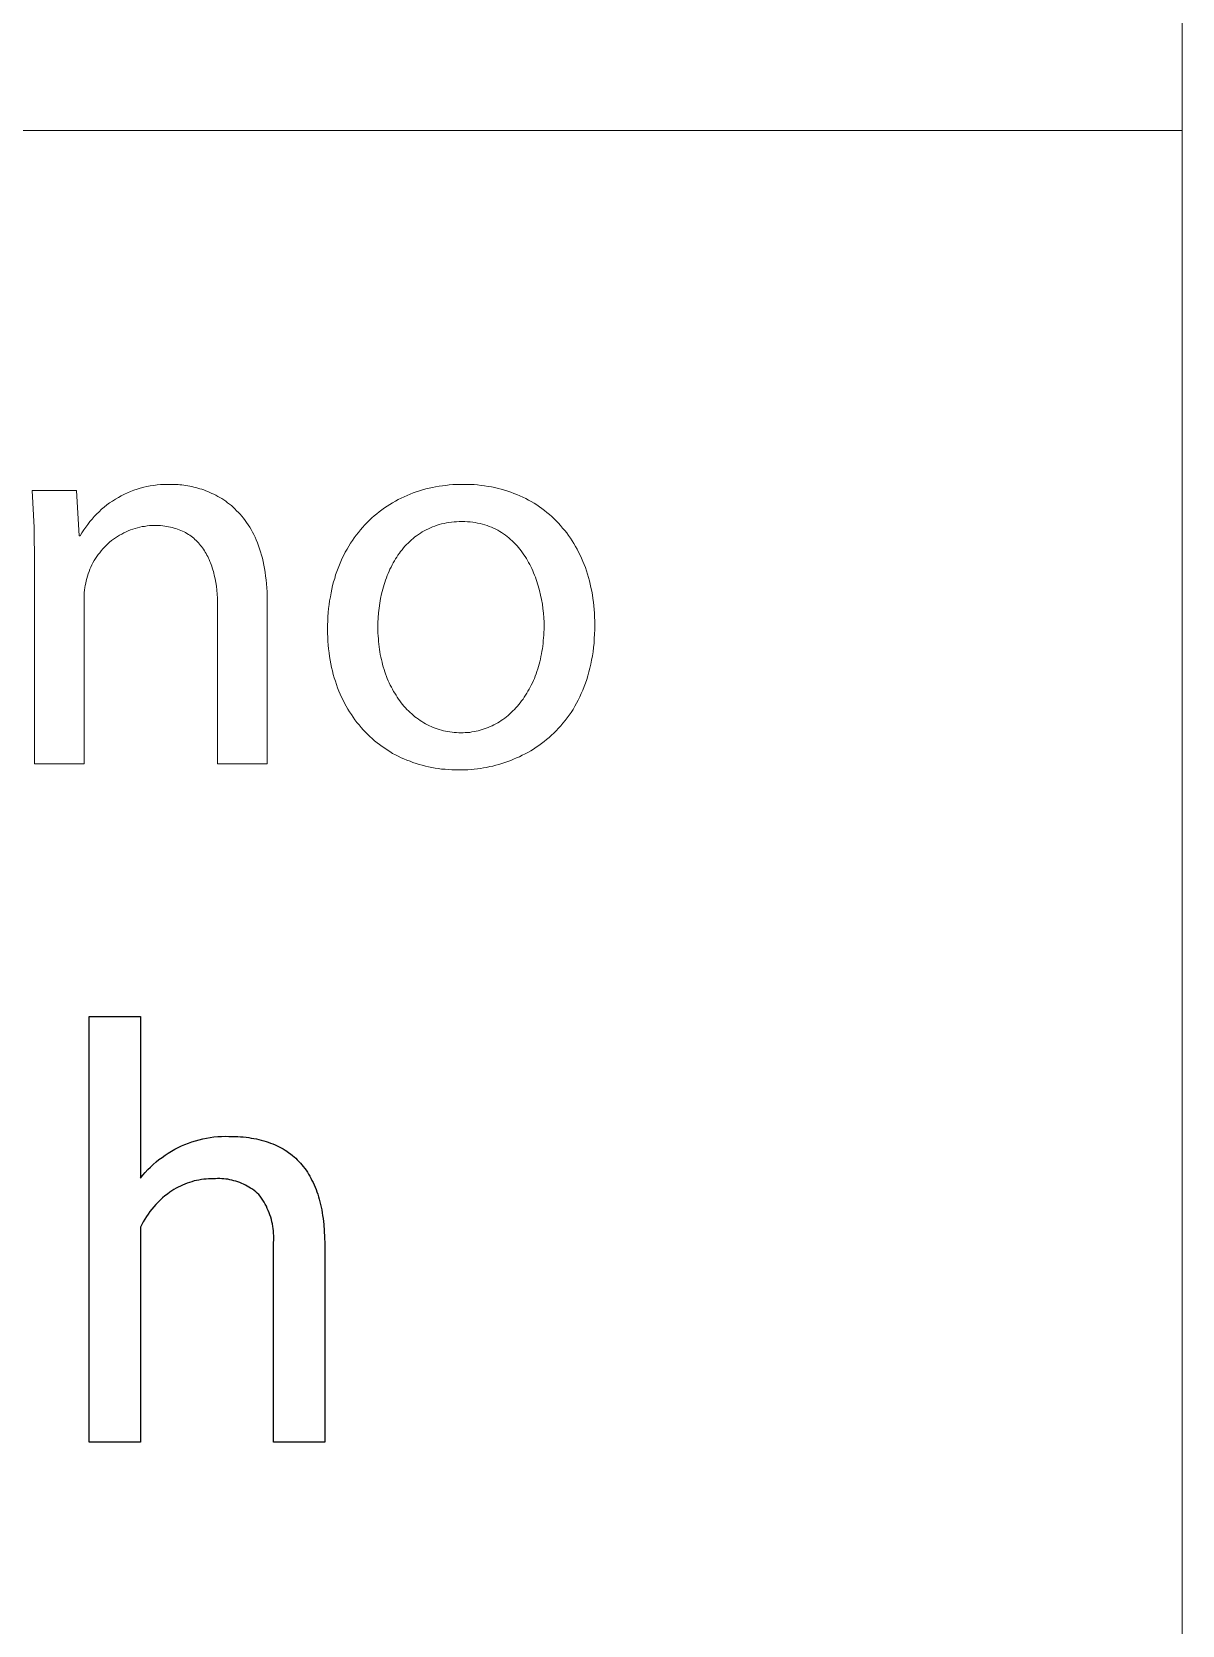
# Model space of a CAD drawing. Header units: millimetres. Extents: x 0 to 4030, y 0 to 2816.
# Drawn here: x 3944.3 to 4026.4, y 343.7 to 457.6 of the extents above; entities that cross this region are included whole.
import ezdxf

# ---------------------------------------------------------------- set-up
doc = ezdxf.new("R2010")
doc.units = ezdxf.units.MM
doc.header["$MEASUREMENT"] = 0
doc.layers.add('Domyślny', color=7, linetype='Continuous', true_color=0x000000)

msp = doc.modelspace()

# ---------------------------------------------------------------- linework, layer by layer
at = {"layer": 'Domyślny', "color": 18, "lineweight": 15, "true_color": 0x000000}
for p, q in [((4026.42, 0), (4026.42, 2815.71)), ((4026.42, 450.53), (2507.18, 450.53)), ((4026.42, 450.53), (4026.42, 0)), ((3944.43, 422.17), (3944.3, 424.81)), ((3944.3, 424.81), (3947.46, 424.81)), ((3947.46, 424.81), (3947.65, 421.56)), ((3951.1, 424.64), (3951.33, 424.73)), ((3951.33, 424.73), (3951.56, 424.82)), ((3951.56, 424.82), (3951.79, 424.9)), ((3951.79, 424.9), (3952.02, 424.97)), ((3952.02, 424.97), (3952.26, 425.03)), ((3952.26, 425.03), (3952.49, 425.09)), ((3952.49, 425.09), (3952.73, 425.13)), ((3952.73, 425.13), (3952.98, 425.17)), ((3952.98, 425.17), (3953.22, 425.2)), ((3953.22, 425.2), (3953.46, 425.22)), ((3953.46, 425.22), (3953.71, 425.24)), ((3953.71, 425.24), (3953.95, 425.24)), ((3953.95, 425.24), (3954.19, 425.24)), ((3954.19, 425.24), (3954.32, 425.24)), ((3954.32, 425.24), (3954.45, 425.24)), ((3954.45, 425.24), (3954.58, 425.23)), ((3954.58, 425.23), (3954.72, 425.22)), ((3954.72, 425.22), (3954.85, 425.21)), ((3954.85, 425.21), (3954.99, 425.2)), ((3954.99, 425.2), (3955.13, 425.18)), ((3955.13, 425.18), (3955.27, 425.16)), ((3955.27, 425.16), (3955.41, 425.14)), ((3955.41, 425.14), (3955.55, 425.11)), ((3955.55, 425.11), (3955.69, 425.08)), ((3955.69, 425.08), (3955.83, 425.05)), ((3955.83, 425.05), (3955.98, 425.01)), ((3955.98, 425.01), (3956.12, 424.98)), ((3956.12, 424.98), (3956.26, 424.93)), ((3956.26, 424.93), (3956.41, 424.89)), ((3956.41, 424.89), (3956.55, 424.84)), ((3956.55, 424.84), (3956.7, 424.78)), ((3956.7, 424.78), (3956.84, 424.73)), ((3956.84, 424.73), (3956.99, 424.67)), ((3971.51, 424.63), (3971.73, 424.71)), ((3971.73, 424.71), (3971.96, 424.78)), ((3971.96, 424.78), (3972.18, 424.85)), ((3972.18, 424.85), (3972.41, 424.91)), ((3972.41, 424.91), (3972.64, 424.97)), ((3972.64, 424.97), (3972.88, 425.02)), ((3972.88, 425.02), (3973.11, 425.07)), ((3973.11, 425.07), (3973.35, 425.11)), ((3973.35, 425.11), (3973.59, 425.14)), ((3973.59, 425.14), (3973.84, 425.17)), ((3973.84, 425.17), (3974.08, 425.2)), ((3974.08, 425.2), (3974.33, 425.22)), ((3974.33, 425.22), (3974.58, 425.23)), ((3974.58, 425.23), (3974.83, 425.24)), ((3974.83, 425.24), (3975.08, 425.24)), ((3975.08, 425.24), (3975.34, 425.24)), ((3975.34, 425.24), (3975.6, 425.23)), ((3975.6, 425.23), (3975.86, 425.22)), ((3975.86, 425.22), (3976.11, 425.2)), ((3976.11, 425.2), (3976.36, 425.17)), ((3976.36, 425.17), (3976.61, 425.14)), ((3976.61, 425.14), (3976.85, 425.1)), ((3976.85, 425.1), (3977.09, 425.06)), ((3977.09, 425.06), (3977.33, 425.01)), ((3977.33, 425.01), (3977.57, 424.95)), ((3977.57, 424.95), (3977.8, 424.89)), ((3977.8, 424.89), (3978.03, 424.83)), ((3978.03, 424.83), (3978.26, 424.76)), ((3978.26, 424.76), (3978.48, 424.68)), ((3978.48, 424.68), (3978.7, 424.6)), ((3949.25, 423.46), (3949.44, 423.62)), ((3949.44, 423.62), (3949.63, 423.77)), ((3949.63, 423.77), (3949.83, 423.91)), ((3949.83, 423.91), (3950.03, 424.05)), ((3950.03, 424.05), (3950.24, 424.18)), ((3950.24, 424.18), (3950.45, 424.31)), ((3950.45, 424.31), (3950.66, 424.42)), ((3950.66, 424.42), (3950.88, 424.53)), ((3950.88, 424.53), (3951.1, 424.64)), ((3956.99, 424.67), (3957.13, 424.6)), ((3957.13, 424.6), (3957.27, 424.53)), ((3957.27, 424.53), (3957.42, 424.46)), ((3957.42, 424.46), (3957.56, 424.38)), ((3957.56, 424.38), (3957.7, 424.3)), ((3957.7, 424.3), (3957.84, 424.22)), ((3957.84, 424.22), (3957.98, 424.13)), ((3957.98, 424.13), (3958.12, 424.03)), ((3958.12, 424.03), (3958.25, 423.93)), ((3958.25, 423.93), (3958.39, 423.83)), ((3958.39, 423.83), (3958.52, 423.72)), ((3958.52, 423.72), (3958.65, 423.6)), ((3958.65, 423.6), (3958.78, 423.49)), ((3969.26, 423.42), (3969.45, 423.56)), ((3969.45, 423.56), (3969.64, 423.69)), ((3969.64, 423.69), (3969.84, 423.81)), ((3969.84, 423.81), (3970.04, 423.93)), ((3970.04, 423.93), (3970.24, 424.05)), ((3970.24, 424.05), (3970.44, 424.16)), ((3970.44, 424.16), (3970.65, 424.26)), ((3970.65, 424.26), (3970.86, 424.36)), ((3970.86, 424.36), (3971.07, 424.45)), ((3971.07, 424.45), (3971.29, 424.54)), ((3971.29, 424.54), (3971.51, 424.63)), ((3978.7, 424.6), (3978.91, 424.51)), ((3978.91, 424.51), (3979.13, 424.42)), ((3979.13, 424.42), (3979.34, 424.33)), ((3979.34, 424.33), (3979.54, 424.22)), ((3979.54, 424.22), (3979.74, 424.12)), ((3979.74, 424.12), (3979.94, 424.01)), ((3979.94, 424.01), (3980.14, 423.89)), ((3980.14, 423.89), (3980.33, 423.77)), ((3980.33, 423.77), (3980.52, 423.64)), ((3980.52, 423.64), (3980.7, 423.51)), ((3948.26, 422.38), (3948.41, 422.58)), ((3948.41, 422.58), (3948.57, 422.76)), ((3948.57, 422.76), (3948.73, 422.95)), ((3948.73, 422.95), (3948.9, 423.12)), ((3948.9, 423.12), (3949.07, 423.29)), ((3949.07, 423.29), (3949.25, 423.46)), ((3958.78, 423.49), (3958.9, 423.36)), ((3958.9, 423.36), (3959.03, 423.23)), ((3959.03, 423.23), (3959.15, 423.1)), ((3959.15, 423.1), (3959.27, 422.96)), ((3959.27, 422.96), (3959.39, 422.82)), ((3959.39, 422.82), (3959.5, 422.67)), ((3959.5, 422.67), (3959.61, 422.51)), ((3959.61, 422.51), (3959.72, 422.35)), ((3968.05, 422.35), (3968.21, 422.51)), ((3968.21, 422.51), (3968.38, 422.68)), ((3968.38, 422.68), (3968.55, 422.84)), ((3968.55, 422.84), (3968.72, 422.99)), ((3968.72, 422.99), (3968.9, 423.14)), ((3968.9, 423.14), (3969.08, 423.28)), ((3969.08, 423.28), (3969.26, 423.42)), ((3973.54, 422.41), (3973.37, 422.37)), ((3973.71, 422.45), (3973.54, 422.41)), ((3973.88, 422.49), (3973.71, 422.45)), ((3974.06, 422.52), (3973.88, 422.49)), ((3974.24, 422.54), (3974.06, 422.52)), ((3974.43, 422.56), (3974.24, 422.54)), ((3974.61, 422.57), (3974.43, 422.56)), ((3974.8, 422.58), (3974.61, 422.57)), ((3975, 422.59), (3974.8, 422.58)), ((3975.19, 422.58), (3975, 422.59)), ((3975.39, 422.57), (3975.19, 422.58)), ((3975.57, 422.56), (3975.39, 422.57)), ((3975.76, 422.54), (3975.57, 422.56)), ((3975.94, 422.51), (3975.76, 422.54)), ((3976.11, 422.48), (3975.94, 422.51)), ((3976.29, 422.44), (3976.11, 422.48)), ((3976.46, 422.4), (3976.29, 422.44)), ((3976.62, 422.35), (3976.46, 422.4)), ((3980.7, 423.51), (3980.88, 423.37)), ((3980.88, 423.37), (3981.06, 423.23)), ((3981.06, 423.23), (3981.23, 423.09)), ((3981.23, 423.09), (3981.4, 422.94)), ((3981.4, 422.94), (3981.56, 422.79)), ((3981.56, 422.79), (3981.72, 422.63)), ((3981.72, 422.63), (3981.88, 422.46)), ((3981.88, 422.46), (3982.03, 422.3)), ((3944.46, 419.52), (3944.43, 422.17)), ((3947.65, 421.56), (3947.73, 421.56)), ((3947.73, 421.56), (3947.85, 421.78)), ((3947.85, 421.78), (3947.98, 421.98)), ((3947.98, 421.98), (3948.12, 422.19)), ((3948.12, 422.19), (3948.26, 422.38)), ((3950.11, 421.32), (3949.97, 421.22)), ((3950.25, 421.42), (3950.11, 421.32)), ((3950.39, 421.52), (3950.25, 421.42)), ((3950.54, 421.61), (3950.39, 421.52)), ((3950.69, 421.69), (3950.54, 421.61)), ((3950.84, 421.77), (3950.69, 421.69)), ((3951, 421.85), (3950.84, 421.77)), ((3951.16, 421.92), (3951, 421.85)), ((3951.32, 421.98), (3951.16, 421.92)), ((3951.48, 422.04), (3951.32, 421.98)), ((3951.65, 422.09), (3951.48, 422.04)), ((3951.82, 422.14), (3951.65, 422.09)), ((3951.98, 422.18), (3951.82, 422.14)), ((3952.15, 422.22), (3951.98, 422.18)), ((3952.32, 422.24), (3952.15, 422.22)), ((3952.5, 422.27), (3952.32, 422.24)), ((3952.67, 422.29), (3952.5, 422.27)), ((3952.84, 422.3), (3952.67, 422.29)), ((3953.01, 422.3), (3952.84, 422.3)), ((3953.17, 422.3), (3953.01, 422.3)), ((3953.32, 422.3), (3953.17, 422.3)), ((3953.47, 422.29), (3953.32, 422.3)), ((3953.62, 422.27), (3953.47, 422.29)), ((3953.76, 422.26), (3953.62, 422.27)), ((3953.9, 422.24), (3953.76, 422.26)), ((3954.04, 422.21), (3953.9, 422.24)), ((3954.17, 422.18), (3954.04, 422.21)), ((3954.3, 422.15), (3954.17, 422.18)), ((3954.43, 422.12), (3954.3, 422.15)), ((3954.56, 422.08), (3954.43, 422.12)), ((3954.68, 422.04), (3954.56, 422.08)), ((3954.8, 422), (3954.68, 422.04)), ((3954.91, 421.95), (3954.8, 422)), ((3955.03, 421.9), (3954.91, 421.95)), ((3955.14, 421.84), (3955.03, 421.9)), ((3955.24, 421.79), (3955.14, 421.84)), ((3955.35, 421.73), (3955.24, 421.79)), ((3955.45, 421.67), (3955.35, 421.73)), ((3955.55, 421.6), (3955.45, 421.67)), ((3955.65, 421.53), (3955.55, 421.6)), ((3955.74, 421.46), (3955.65, 421.53)), ((3955.83, 421.39), (3955.74, 421.46)), ((3955.92, 421.31), (3955.83, 421.39)), ((3956.01, 421.23), (3955.92, 421.31)), ((3959.72, 422.35), (3959.83, 422.18)), ((3959.83, 422.18), (3959.93, 422.01)), ((3959.93, 422.01), (3960.03, 421.83)), ((3960.03, 421.83), (3960.12, 421.65)), ((3960.12, 421.65), (3960.21, 421.46)), ((3960.21, 421.46), (3960.3, 421.27)), ((3960.3, 421.27), (3960.38, 421.06)), ((3967.17, 421.23), (3967.3, 421.43)), ((3967.3, 421.43), (3967.44, 421.62)), ((3967.44, 421.62), (3967.59, 421.81)), ((3967.59, 421.81), (3967.74, 421.99)), ((3967.74, 421.99), (3967.89, 422.17)), ((3967.89, 422.17), (3968.05, 422.35)), ((3971.38, 421.27), (3971.26, 421.16)), ((3971.5, 421.38), (3971.38, 421.27)), ((3971.62, 421.48), (3971.5, 421.38)), ((3971.75, 421.57), (3971.62, 421.48)), ((3971.88, 421.67), (3971.75, 421.57)), ((3972.02, 421.76), (3971.88, 421.67)), ((3972.15, 421.84), (3972.02, 421.76)), ((3972.29, 421.92), (3972.15, 421.84)), ((3972.44, 422), (3972.29, 421.92)), ((3972.59, 422.07), (3972.44, 422)), ((3972.74, 422.14), (3972.59, 422.07)), ((3972.89, 422.2), (3972.74, 422.14)), ((3973.05, 422.26), (3972.89, 422.2)), ((3973.21, 422.32), (3973.05, 422.26)), ((3973.37, 422.37), (3973.21, 422.32)), ((3976.79, 422.3), (3976.62, 422.35)), ((3976.94, 422.24), (3976.79, 422.3)), ((3977.1, 422.18), (3976.94, 422.24)), ((3977.25, 422.11), (3977.1, 422.18)), ((3977.4, 422.04), (3977.25, 422.11)), ((3977.54, 421.96), (3977.4, 422.04)), ((3977.69, 421.88), (3977.54, 421.96)), ((3977.82, 421.79), (3977.69, 421.88)), ((3977.96, 421.7), (3977.82, 421.79)), ((3978.09, 421.61), (3977.96, 421.7)), ((3978.22, 421.51), (3978.09, 421.61)), ((3978.34, 421.41), (3978.22, 421.51)), ((3978.46, 421.31), (3978.34, 421.41)), ((3978.58, 421.2), (3978.46, 421.31)), ((3982.03, 422.3), (3982.18, 422.12)), ((3982.18, 422.12), (3982.33, 421.95)), ((3982.33, 421.95), (3982.47, 421.77)), ((3982.47, 421.77), (3982.6, 421.58)), ((3982.6, 421.58), (3982.73, 421.39)), ((3982.73, 421.39), (3982.86, 421.2)), ((3949.01, 420.22), (3948.91, 420.08)), ((3949.12, 420.36), (3949.01, 420.22)), ((3949.22, 420.5), (3949.12, 420.36)), ((3949.34, 420.63), (3949.22, 420.5)), ((3949.46, 420.76), (3949.34, 420.63)), ((3949.58, 420.88), (3949.46, 420.76)), ((3949.7, 421), (3949.58, 420.88)), ((3949.83, 421.11), (3949.7, 421)), ((3949.97, 421.22), (3949.83, 421.11)), ((3956.09, 421.15), (3956.01, 421.23)), ((3956.17, 421.06), (3956.09, 421.15)), ((3956.25, 420.97), (3956.17, 421.06)), ((3956.32, 420.88), (3956.25, 420.97)), ((3956.4, 420.79), (3956.32, 420.88)), ((3956.47, 420.7), (3956.4, 420.79)), ((3956.53, 420.6), (3956.47, 420.7)), ((3956.6, 420.5), (3956.53, 420.6)), ((3956.66, 420.4), (3956.6, 420.5)), ((3956.72, 420.29), (3956.66, 420.4)), ((3956.78, 420.19), (3956.72, 420.29)), ((3956.84, 420.08), (3956.78, 420.19)), ((3960.38, 421.06), (3960.46, 420.86)), ((3960.46, 420.86), (3960.54, 420.64)), ((3960.54, 420.64), (3960.61, 420.42)), ((3960.61, 420.42), (3960.68, 420.19)), ((3960.68, 420.19), (3960.74, 419.96)), ((3966.44, 419.96), (3966.55, 420.18)), ((3966.55, 420.18), (3966.66, 420.4)), ((3966.66, 420.4), (3966.78, 420.62)), ((3966.78, 420.62), (3966.91, 420.83)), ((3966.91, 420.83), (3967.03, 421.03)), ((3967.03, 421.03), (3967.17, 421.23)), ((3970.42, 420.18), (3970.33, 420.05)), ((3970.52, 420.32), (3970.42, 420.18)), ((3970.61, 420.45), (3970.52, 420.32)), ((3970.71, 420.57), (3970.61, 420.45)), ((3970.82, 420.7), (3970.71, 420.57)), ((3970.92, 420.82), (3970.82, 420.7)), ((3971.03, 420.94), (3970.92, 420.82)), ((3971.14, 421.05), (3971.03, 420.94)), ((3971.26, 421.16), (3971.14, 421.05)), ((3978.7, 421.09), (3978.58, 421.2)), ((3978.81, 420.97), (3978.7, 421.09)), ((3978.92, 420.85), (3978.81, 420.97)), ((3979.02, 420.73), (3978.92, 420.85)), ((3979.12, 420.61), (3979.02, 420.73)), ((3979.22, 420.48), (3979.12, 420.61)), ((3979.32, 420.35), (3979.22, 420.48)), ((3979.41, 420.21), (3979.32, 420.35)), ((3979.5, 420.08), (3979.41, 420.21)), ((3982.86, 421.2), (3982.98, 421.01)), ((3982.98, 421.01), (3983.1, 420.8)), ((3983.1, 420.8), (3983.21, 420.6)), ((3983.21, 420.6), (3983.32, 420.39)), ((3983.32, 420.39), (3983.43, 420.18)), ((3983.43, 420.18), (3983.52, 419.96)), ((3944.46, 405.27), (3944.46, 419.52)), ((3948.36, 419.01), (3948.3, 418.84)), ((3948.42, 419.17), (3948.36, 419.01)), ((3948.49, 419.33), (3948.42, 419.17)), ((3948.56, 419.48), (3948.49, 419.33)), ((3948.64, 419.64), (3948.56, 419.48)), ((3948.73, 419.79), (3948.64, 419.64)), ((3948.82, 419.94), (3948.73, 419.79)), ((3948.91, 420.08), (3948.82, 419.94)), ((3956.89, 419.97), (3956.84, 420.08)), ((3956.94, 419.86), (3956.89, 419.97)), ((3956.99, 419.74), (3956.94, 419.86)), ((3957.04, 419.63), (3956.99, 419.74)), ((3957.08, 419.51), (3957.04, 419.63)), ((3957.12, 419.39), (3957.08, 419.51)), ((3957.16, 419.27), (3957.12, 419.39)), ((3957.2, 419.14), (3957.16, 419.27)), ((3957.24, 419.02), (3957.2, 419.14)), ((3957.27, 418.89), (3957.24, 419.02)), ((3960.74, 419.96), (3960.79, 419.72)), ((3960.79, 419.72), (3960.85, 419.47)), ((3960.85, 419.47), (3960.89, 419.22)), ((3960.89, 419.22), (3960.94, 418.96)), ((3965.97, 418.77), (3966.06, 419.02)), ((3966.06, 419.02), (3966.15, 419.26)), ((3966.15, 419.26), (3966.24, 419.5)), ((3966.24, 419.5), (3966.34, 419.73)), ((3966.34, 419.73), (3966.44, 419.96)), ((3969.79, 419.03), (3969.72, 418.88)), ((3969.85, 419.18), (3969.79, 419.03)), ((3969.93, 419.33), (3969.85, 419.18)), ((3970, 419.48), (3969.93, 419.33)), ((3970.08, 419.63), (3970, 419.48)), ((3970.16, 419.77), (3970.08, 419.63)), ((3970.25, 419.91), (3970.16, 419.77)), ((3970.33, 420.05), (3970.25, 419.91)), ((3979.59, 419.94), (3979.5, 420.08)), ((3979.67, 419.8), (3979.59, 419.94)), ((3979.75, 419.66), (3979.67, 419.8)), ((3979.83, 419.51), (3979.75, 419.66)), ((3979.9, 419.37), (3979.83, 419.51)), ((3979.97, 419.22), (3979.9, 419.37)), ((3980.04, 419.07), (3979.97, 419.22)), ((3980.11, 418.91), (3980.04, 419.07)), ((3983.52, 419.96), (3983.62, 419.74)), ((3983.62, 419.74), (3983.71, 419.52)), ((3983.71, 419.52), (3983.8, 419.29)), ((3983.8, 419.29), (3983.88, 419.06)), ((3983.88, 419.06), (3983.95, 418.83)), ((3948.06, 417.86), (3948.04, 417.69)), ((3948.09, 418.02), (3948.06, 417.86)), ((3948.12, 418.19), (3948.09, 418.02)), ((3948.16, 418.35), (3948.12, 418.19)), ((3948.2, 418.52), (3948.16, 418.35)), ((3948.25, 418.68), (3948.2, 418.52)), ((3948.3, 418.84), (3948.25, 418.68)), ((3957.3, 418.76), (3957.27, 418.89)), ((3957.36, 418.5), (3957.3, 418.76)), ((3957.41, 418.24), (3957.36, 418.5)), ((3957.45, 417.96), (3957.41, 418.24)), ((3957.48, 417.69), (3957.45, 417.96)), ((3960.94, 418.96), (3960.97, 418.69)), ((3960.97, 418.69), (3961.01, 418.42)), ((3961.01, 418.42), (3961.03, 418.13)), ((3961.03, 418.13), (3961.05, 417.84)), ((3961.05, 417.84), (3961.07, 417.55)), ((3965.69, 417.74), (3965.75, 418.01)), ((3965.75, 418.01), (3965.82, 418.27)), ((3965.82, 418.27), (3965.9, 418.52)), ((3965.9, 418.52), (3965.97, 418.77)), ((3969.38, 417.92), (3969.34, 417.75)), ((3969.43, 418.08), (3969.38, 417.92)), ((3969.48, 418.24), (3969.43, 418.08)), ((3969.54, 418.4), (3969.48, 418.24)), ((3969.6, 418.56), (3969.54, 418.4)), ((3969.66, 418.72), (3969.6, 418.56)), ((3969.72, 418.88), (3969.66, 418.72)), ((3980.17, 418.76), (3980.11, 418.91)), ((3980.23, 418.61), (3980.17, 418.76)), ((3980.29, 418.45), (3980.23, 418.61)), ((3980.34, 418.29), (3980.29, 418.45)), ((3980.39, 418.13), (3980.34, 418.29)), ((3980.44, 417.98), (3980.39, 418.13)), ((3980.53, 417.65), (3980.44, 417.98)), ((3983.95, 418.83), (3984.02, 418.59)), ((3984.02, 418.59), (3984.09, 418.35)), ((3984.09, 418.35), (3984.15, 418.1)), ((3984.15, 418.1), (3984.2, 417.86)), ((3984.2, 417.86), (3984.26, 417.61)), ((3948.02, 417.52), (3948.01, 417.35)), ((3948.01, 417.35), (3948.01, 417.18)), ((3948.01, 417.18), (3948.01, 417.02)), ((3948.01, 417.02), (3948.01, 405.27)), ((3948.04, 417.69), (3948.02, 417.52)), ((3957.5, 417.4), (3957.48, 417.69)), ((3957.52, 417.12), (3957.5, 417.4)), ((3957.53, 416.83), (3957.52, 417.12)), ((3957.54, 416.53), (3957.53, 416.83)), ((3961.07, 417.55), (3961.08, 417.25)), ((3961.08, 417.25), (3961.08, 416.93)), ((3961.08, 416.93), (3961.08, 405.27)), ((3965.5, 416.65), (3965.54, 416.93)), ((3965.54, 416.93), (3965.59, 417.2)), ((3965.59, 417.2), (3965.64, 417.48)), ((3965.64, 417.48), (3965.69, 417.74)), ((3969.12, 416.74), (3969.07, 416.39)), ((3969.18, 417.08), (3969.12, 416.74)), ((3969.25, 417.42), (3969.18, 417.08)), ((3969.29, 417.58), (3969.25, 417.42)), ((3969.34, 417.75), (3969.29, 417.58)), ((3980.6, 417.33), (3980.53, 417.65)), ((3980.67, 417.01), (3980.6, 417.33)), ((3980.73, 416.68), (3980.67, 417.01)), ((3984.26, 417.61), (3984.3, 417.35)), ((3984.3, 417.35), (3984.34, 417.09)), ((3984.34, 417.09), (3984.38, 416.83)), ((3984.38, 416.83), (3984.41, 416.57)), ((3957.54, 405.27), (3957.54, 416.53)), ((3965.4, 415.49), (3965.42, 415.78)), ((3965.42, 415.78), (3965.44, 416.08)), ((3965.44, 416.08), (3965.47, 416.36)), ((3965.47, 416.36), (3965.5, 416.65)), ((3969.01, 415.7), (3968.99, 415.35)), ((3969.04, 416.05), (3969.01, 415.7)), ((3969.07, 416.39), (3969.04, 416.05)), ((3980.77, 416.36), (3980.73, 416.68)), ((3980.81, 416.04), (3980.77, 416.36)), ((3980.83, 415.71), (3980.81, 416.04)), ((3980.85, 415.4), (3980.83, 415.71)), ((3984.41, 416.57), (3984.43, 416.3)), ((3984.43, 416.3), (3984.45, 416.03)), ((3984.45, 416.03), (3984.46, 415.76)), ((3984.46, 415.76), (3984.47, 415.48)), ((3965.39, 415.19), (3965.4, 415.49)), ((3965.39, 414.88), (3965.39, 415.19)), ((3965.39, 414.59), (3965.39, 414.88)), ((3965.4, 414.31), (3965.39, 414.59)), ((3968.99, 415.35), (3968.99, 415)), ((3968.99, 415), (3968.99, 414.8)), ((3968.99, 414.8), (3968.99, 414.61)), ((3968.99, 414.61), (3969, 414.41)), ((3980.82, 414.28), (3980.83, 414.47)), ((3980.83, 414.47), (3980.84, 414.68)), ((3980.84, 414.68), (3980.85, 414.88)), ((3980.85, 415.08), (3980.85, 415.4)), ((3980.85, 414.88), (3980.85, 415.08)), ((3984.46, 414.54), (3984.44, 414.22)), ((3984.47, 414.87), (3984.46, 414.54)), ((3984.47, 415.48), (3984.47, 415.2)), ((3984.47, 415.2), (3984.47, 414.87)), ((3965.42, 414.03), (3965.4, 414.31)), ((3965.44, 413.75), (3965.42, 414.03)), ((3965.46, 413.48), (3965.44, 413.75)), ((3965.5, 413.2), (3965.46, 413.48)), ((3969, 414.41), (3969.02, 414.21)), ((3969.02, 414.21), (3969.03, 414.02)), ((3969.03, 414.02), (3969.05, 413.83)), ((3969.05, 413.83), (3969.07, 413.64)), ((3969.07, 413.64), (3969.1, 413.45)), ((3969.1, 413.45), (3969.13, 413.27)), ((3980.67, 413.12), (3980.7, 413.31)), ((3980.7, 413.31), (3980.73, 413.5)), ((3980.73, 413.5), (3980.76, 413.69)), ((3980.76, 413.69), (3980.78, 413.88)), ((3980.78, 413.88), (3980.8, 414.08)), ((3980.8, 414.08), (3980.82, 414.28)), ((3984.39, 413.59), (3984.35, 413.28)), ((3984.42, 413.9), (3984.39, 413.59)), ((3984.44, 414.22), (3984.42, 413.9)), ((3965.53, 412.94), (3965.5, 413.2)), ((3965.58, 412.67), (3965.53, 412.94)), ((3965.62, 412.41), (3965.58, 412.67)), ((3965.68, 412.16), (3965.62, 412.41)), ((3965.74, 411.91), (3965.68, 412.16)), ((3969.13, 413.27), (3969.16, 413.08)), ((3969.16, 413.08), (3969.2, 412.9)), ((3969.2, 412.9), (3969.24, 412.72)), ((3969.24, 412.72), (3969.28, 412.54)), ((3969.28, 412.54), (3969.32, 412.37)), ((3969.32, 412.37), (3969.37, 412.19)), ((3969.37, 412.19), (3969.43, 412.02)), ((3980.4, 412.05), (3980.45, 412.22)), ((3980.45, 412.22), (3980.5, 412.39)), ((3980.5, 412.39), (3980.55, 412.57)), ((3980.55, 412.57), (3980.59, 412.75)), ((3980.59, 412.75), (3980.63, 412.94)), ((3980.63, 412.94), (3980.67, 413.12)), ((3984.19, 412.4), (3984.13, 412.11)), ((3984.25, 412.69), (3984.19, 412.4)), ((3984.3, 412.98), (3984.25, 412.69)), ((3984.35, 413.28), (3984.3, 412.98)), ((3965.8, 411.66), (3965.74, 411.91)), ((3965.87, 411.41), (3965.8, 411.66)), ((3965.95, 411.17), (3965.87, 411.41)), ((3966.03, 410.93), (3965.95, 411.17)), ((3969.43, 412.02), (3969.48, 411.85)), ((3969.48, 411.85), (3969.54, 411.69)), ((3969.54, 411.69), (3969.6, 411.52)), ((3969.6, 411.52), (3969.66, 411.36)), ((3969.66, 411.36), (3969.73, 411.2)), ((3969.73, 411.2), (3969.8, 411.05)), ((3969.8, 411.05), (3969.87, 410.89)), ((3979.94, 410.9), (3980.02, 411.06)), ((3980.02, 411.06), (3980.09, 411.22)), ((3980.09, 411.22), (3980.16, 411.38)), ((3980.16, 411.38), (3980.22, 411.54)), ((3980.22, 411.54), (3980.28, 411.71)), ((3980.28, 411.71), (3980.34, 411.87)), ((3980.34, 411.87), (3980.4, 412.05)), ((3983.81, 411.04), (3983.72, 410.79)), ((3983.9, 411.3), (3983.81, 411.04)), ((3983.98, 411.57), (3983.9, 411.3)), ((3984.06, 411.84), (3983.98, 411.57)), ((3984.13, 412.11), (3984.06, 411.84)), ((3966.11, 410.7), (3966.03, 410.93)), ((3966.2, 410.47), (3966.11, 410.7)), ((3966.29, 410.25), (3966.2, 410.47)), ((3966.39, 410.03), (3966.29, 410.25)), ((3966.5, 409.81), (3966.39, 410.03)), ((3969.87, 410.89), (3969.95, 410.74)), ((3969.95, 410.74), (3970.03, 410.6)), ((3970.03, 410.6), (3970.11, 410.45)), ((3970.11, 410.45), (3970.19, 410.31)), ((3970.19, 410.31), (3970.28, 410.17)), ((3970.28, 410.17), (3970.37, 410.03)), ((3970.37, 410.03), (3970.46, 409.9)), ((3970.46, 409.9), (3970.55, 409.77)), ((3979.25, 409.77), (3979.35, 409.9)), ((3979.35, 409.9), (3979.44, 410.03)), ((3979.44, 410.03), (3979.53, 410.17)), ((3979.53, 410.17), (3979.62, 410.31)), ((3979.62, 410.31), (3979.7, 410.46)), ((3979.7, 410.46), (3979.79, 410.6)), ((3979.79, 410.6), (3979.87, 410.75)), ((3979.87, 410.75), (3979.94, 410.9)), ((3983.4, 410.06), (3983.29, 409.83)), ((3983.51, 410.29), (3983.4, 410.06)), ((3983.62, 410.54), (3983.51, 410.29)), ((3983.72, 410.79), (3983.62, 410.54)), ((3966.61, 409.6), (3966.5, 409.81)), ((3966.72, 409.39), (3966.61, 409.6)), ((3966.84, 409.18), (3966.72, 409.39)), ((3966.96, 408.98), (3966.84, 409.18)), ((3967.09, 408.79), (3966.96, 408.98)), ((3967.22, 408.6), (3967.09, 408.79)), ((3970.55, 409.77), (3970.65, 409.64)), ((3970.65, 409.64), (3970.75, 409.52)), ((3970.75, 409.52), (3970.85, 409.39)), ((3970.85, 409.39), (3970.96, 409.28)), ((3970.96, 409.28), (3971.06, 409.16)), ((3971.06, 409.16), (3971.17, 409.05)), ((3971.17, 409.05), (3971.28, 408.94)), ((3971.28, 408.94), (3971.4, 408.84)), ((3971.4, 408.84), (3971.51, 408.74)), ((3971.51, 408.74), (3971.63, 408.64)), ((3978.28, 408.73), (3978.4, 408.84)), ((3978.4, 408.84), (3978.51, 408.94)), ((3978.51, 408.94), (3978.63, 409.05)), ((3978.63, 409.05), (3978.74, 409.16)), ((3978.74, 409.16), (3978.84, 409.27)), ((3978.84, 409.27), (3978.95, 409.39)), ((3978.95, 409.39), (3979.05, 409.52)), ((3979.05, 409.52), (3979.15, 409.64)), ((3979.15, 409.64), (3979.25, 409.77)), ((3982.64, 408.75), (3982.5, 408.55)), ((3982.78, 408.95), (3982.64, 408.75)), ((3982.92, 409.16), (3982.78, 408.95)), ((3983.04, 409.38), (3982.92, 409.16)), ((3983.17, 409.6), (3983.04, 409.38)), ((3983.29, 409.83), (3983.17, 409.6)), ((3967.35, 408.41), (3967.22, 408.6)), ((3967.49, 408.22), (3967.35, 408.41)), ((3967.64, 408.05), (3967.49, 408.22)), ((3967.78, 407.87), (3967.64, 408.05)), ((3967.94, 407.7), (3967.78, 407.87)), ((3968.09, 407.54), (3967.94, 407.7)), ((3971.63, 408.64), (3971.75, 408.55)), ((3971.75, 408.55), (3971.88, 408.46)), ((3971.88, 408.46), (3972, 408.37)), ((3972, 408.37), (3972.13, 408.29)), ((3972.13, 408.29), (3972.26, 408.21)), ((3972.26, 408.21), (3972.39, 408.13)), ((3972.39, 408.13), (3972.53, 408.06)), ((3972.53, 408.06), (3972.66, 407.99)), ((3972.66, 407.99), (3972.8, 407.93)), ((3972.8, 407.93), (3972.94, 407.87)), ((3972.94, 407.87), (3973.08, 407.81)), ((3973.08, 407.81), (3973.22, 407.76)), ((3973.22, 407.76), (3973.37, 407.72)), ((3973.37, 407.72), (3973.52, 407.67)), ((3973.52, 407.67), (3973.67, 407.64)), ((3973.67, 407.64), (3973.82, 407.6)), ((3973.82, 407.6), (3973.97, 407.57)), ((3975.85, 407.57), (3976, 407.6)), ((3976, 407.6), (3976.14, 407.63)), ((3976.14, 407.63), (3976.29, 407.67)), ((3976.29, 407.67), (3976.44, 407.72)), ((3976.44, 407.72), (3976.58, 407.76)), ((3976.58, 407.76), (3976.72, 407.81)), ((3976.72, 407.81), (3976.86, 407.87)), ((3976.86, 407.87), (3977, 407.93)), ((3977, 407.93), (3977.14, 407.99)), ((3977.14, 407.99), (3977.27, 408.06)), ((3977.27, 408.06), (3977.41, 408.13)), ((3977.41, 408.13), (3977.54, 408.2)), ((3977.54, 408.2), (3977.67, 408.28)), ((3977.67, 408.28), (3977.79, 408.37)), ((3977.79, 408.37), (3977.92, 408.45)), ((3977.92, 408.45), (3978.04, 408.54)), ((3978.04, 408.54), (3978.16, 408.64)), ((3978.16, 408.64), (3978.28, 408.73)), ((3981.72, 407.64), (3981.55, 407.47)), ((3981.88, 407.81), (3981.72, 407.64)), ((3982.04, 407.99), (3981.88, 407.81)), ((3982.2, 408.17), (3982.04, 407.99)), ((3982.35, 408.36), (3982.2, 408.17)), ((3982.5, 408.55), (3982.35, 408.36)), ((3968.25, 407.38), (3968.09, 407.54)), ((3968.41, 407.22), (3968.25, 407.38)), ((3968.58, 407.07), (3968.41, 407.22)), ((3968.75, 406.92), (3968.58, 407.07)), ((3968.93, 406.78), (3968.75, 406.92)), ((3969.1, 406.64), (3968.93, 406.78)), ((3969.29, 406.51), (3969.1, 406.64)), ((3969.47, 406.38), (3969.29, 406.51)), ((3973.97, 407.57), (3974.12, 407.55)), ((3974.12, 407.55), (3974.28, 407.53)), ((3974.28, 407.53), (3974.44, 407.51)), ((3974.44, 407.51), (3974.6, 407.5)), ((3974.6, 407.5), (3974.76, 407.49)), ((3974.76, 407.49), (3974.92, 407.49)), ((3974.92, 407.49), (3975.08, 407.49)), ((3975.08, 407.49), (3975.23, 407.5)), ((3975.23, 407.5), (3975.39, 407.51)), ((3975.39, 407.51), (3975.54, 407.52)), ((3975.54, 407.52), (3975.7, 407.55)), ((3975.7, 407.55), (3975.85, 407.57)), ((3980.48, 406.58), (3980.29, 406.45)), ((3980.67, 406.72), (3980.48, 406.58)), ((3980.85, 406.86), (3980.67, 406.72)), ((3981.03, 407), (3980.85, 406.86)), ((3981.21, 407.15), (3981.03, 407)), ((3981.38, 407.31), (3981.21, 407.15)), ((3981.55, 407.47), (3981.38, 407.31)), ((3969.66, 406.26), (3969.47, 406.38)), ((3969.85, 406.14), (3969.66, 406.26)), ((3970.04, 406.02), (3969.85, 406.14)), ((3970.24, 405.92), (3970.04, 406.02)), ((3970.44, 405.81), (3970.24, 405.92)), ((3970.65, 405.71), (3970.44, 405.81)), ((3970.85, 405.62), (3970.65, 405.71)), ((3971.06, 405.53), (3970.85, 405.62)), ((3971.28, 405.45), (3971.06, 405.53)), ((3971.49, 405.37), (3971.28, 405.45)), ((3971.71, 405.3), (3971.49, 405.37)), ((3978.05, 405.36), (3977.84, 405.29)), ((3978.26, 405.44), (3978.05, 405.36)), ((3978.47, 405.52), (3978.26, 405.44)), ((3978.68, 405.6), (3978.47, 405.52)), ((3978.89, 405.69), (3978.68, 405.6)), ((3979.1, 405.78), (3978.89, 405.69)), ((3979.3, 405.88), (3979.1, 405.78)), ((3979.51, 405.99), (3979.3, 405.88)), ((3979.7, 406.09), (3979.51, 405.99)), ((3979.9, 406.21), (3979.7, 406.09)), ((3980.1, 406.33), (3979.9, 406.21)), ((3980.29, 406.45), (3980.1, 406.33)), ((3948.01, 405.27), (3944.46, 405.27)), ((3961.08, 405.27), (3957.54, 405.27)), ((3971.93, 405.23), (3971.71, 405.3)), ((3972.15, 405.17), (3971.93, 405.23)), ((3972.38, 405.11), (3972.15, 405.17)), ((3972.61, 405.06), (3972.38, 405.11)), ((3972.84, 405.01), (3972.61, 405.06)), ((3973.07, 404.97), (3972.84, 405.01)), ((3973.3, 404.93), (3973.07, 404.97)), ((3973.54, 404.9), (3973.3, 404.93)), ((3973.78, 404.88), (3973.54, 404.9)), ((3974.02, 404.86), (3973.78, 404.88)), ((3974.27, 404.84), (3974.02, 404.86)), ((3974.51, 404.83), (3974.27, 404.84)), ((3974.76, 404.83), (3974.51, 404.83)), ((3974.98, 404.83), (3974.76, 404.83)), ((3975.2, 404.84), (3974.98, 404.83)), ((3975.42, 404.85), (3975.2, 404.84)), ((3975.64, 404.87), (3975.42, 404.85)), ((3975.86, 404.89), (3975.64, 404.87)), ((3976.09, 404.91), (3975.86, 404.89)), ((3976.31, 404.94), (3976.09, 404.91)), ((3976.53, 404.98), (3976.31, 404.94)), ((3976.75, 405.02), (3976.53, 404.98)), ((3976.97, 405.07), (3976.75, 405.02)), ((3977.19, 405.11), (3976.97, 405.07)), ((3977.4, 405.17), (3977.19, 405.11)), ((3977.62, 405.23), (3977.4, 405.17)), ((3977.84, 405.29), (3977.62, 405.23))]:
    msp.add_line(p, q, dxfattribs=at)
at = {"layer": 'Domyślny'}
for p, q in [((3948.37, 356.8), (3948.37, 387.21)), ((3948.37, 387.21), (3952.03, 387.21)), ((3952.03, 387.21), (3952.03, 375.66)), ((3954.96, 377.97), (3955.2, 378.07)), ((3955.2, 378.07), (3955.46, 378.17)), ((3955.46, 378.17), (3955.71, 378.26)), ((3955.71, 378.26), (3955.97, 378.34)), ((3955.97, 378.34), (3956.22, 378.41)), ((3956.22, 378.41), (3956.49, 378.47)), ((3956.49, 378.47), (3956.75, 378.53)), ((3956.75, 378.53), (3957.01, 378.57)), ((3957.01, 378.57), (3957.28, 378.61)), ((3957.28, 378.61), (3957.55, 378.63)), ((3957.55, 378.63), (3957.82, 378.65)), ((3957.82, 378.65), (3958.09, 378.66)), ((3958.09, 378.66), (3958.35, 378.65)), ((3958.35, 378.65), (3958.57, 378.65)), ((3958.57, 378.65), (3958.77, 378.65)), ((3958.77, 378.65), (3958.98, 378.64)), ((3958.98, 378.64), (3959.18, 378.62)), ((3959.18, 378.62), (3959.37, 378.61)), ((3959.37, 378.61), (3959.57, 378.59)), ((3959.57, 378.59), (3959.76, 378.56)), ((3959.76, 378.56), (3959.94, 378.53)), ((3959.94, 378.53), (3960.13, 378.5)), ((3960.13, 378.5), (3960.31, 378.47)), ((3960.31, 378.47), (3960.49, 378.43)), ((3960.49, 378.43), (3960.66, 378.38)), ((3960.66, 378.38), (3960.83, 378.34)), ((3960.83, 378.34), (3961, 378.29)), ((3961, 378.29), (3961.16, 378.23)), ((3961.16, 378.23), (3961.32, 378.17)), ((3961.32, 378.17), (3961.48, 378.11)), ((3961.48, 378.11), (3961.64, 378.05)), ((3961.64, 378.05), (3961.79, 377.98)), ((3953.15, 376.82), (3953.35, 376.99)), ((3953.35, 376.99), (3953.57, 377.15)), ((3953.57, 377.15), (3953.79, 377.31)), ((3953.79, 377.31), (3954.01, 377.46)), ((3954.01, 377.46), (3954.24, 377.6)), ((3954.24, 377.6), (3954.48, 377.73)), ((3954.48, 377.73), (3954.72, 377.85)), ((3954.72, 377.85), (3954.96, 377.97)), ((3961.79, 377.98), (3961.94, 377.9)), ((3961.94, 377.9), (3962.08, 377.83)), ((3962.08, 377.83), (3962.22, 377.75)), ((3962.22, 377.75), (3962.36, 377.66)), ((3962.36, 377.66), (3962.49, 377.58)), ((3962.49, 377.58), (3962.63, 377.48)), ((3962.63, 377.48), (3962.75, 377.39)), ((3962.75, 377.39), (3962.88, 377.29)), ((3962.88, 377.29), (3963, 377.19)), ((3963, 377.19), (3963.12, 377.08)), ((3963.12, 377.08), (3963.23, 376.97)), ((3963.23, 376.97), (3963.35, 376.85)), ((3952.03, 375.66), (3952.2, 375.87)), ((3952.2, 375.87), (3952.37, 376.07)), ((3952.37, 376.07), (3952.56, 376.27)), ((3952.56, 376.27), (3952.75, 376.46)), ((3952.75, 376.46), (3952.94, 376.65)), ((3952.94, 376.65), (3953.15, 376.82)), ((3963.35, 376.85), (3963.45, 376.74)), ((3963.45, 376.74), (3963.56, 376.61)), ((3963.56, 376.61), (3963.66, 376.49)), ((3963.66, 376.49), (3963.76, 376.36)), ((3963.76, 376.36), (3963.86, 376.23)), ((3963.86, 376.23), (3963.95, 376.09)), ((3963.95, 376.09), (3964.04, 375.95)), ((3964.04, 375.95), (3964.12, 375.8)), ((3964.12, 375.8), (3964.2, 375.66)), ((3954.12, 374.66), (3953.95, 374.53)), ((3954.27, 374.76), (3954.12, 374.66)), ((3954.42, 374.85), (3954.27, 374.76)), ((3954.57, 374.94), (3954.42, 374.85)), ((3954.72, 375.02), (3954.57, 374.94)), ((3954.88, 375.1), (3954.72, 375.02)), ((3955.04, 375.17), (3954.88, 375.1)), ((3955.2, 375.24), (3955.04, 375.17)), ((3955.36, 375.3), (3955.2, 375.24)), ((3955.53, 375.36), (3955.36, 375.3)), ((3955.7, 375.41), (3955.53, 375.36)), ((3955.86, 375.46), (3955.7, 375.41)), ((3956.03, 375.5), (3955.86, 375.46)), ((3956.21, 375.53), (3956.03, 375.5)), ((3956.38, 375.56), (3956.21, 375.53)), ((3956.55, 375.58), (3956.38, 375.56)), ((3956.73, 375.6), (3956.55, 375.58)), ((3956.9, 375.61), (3956.73, 375.6)), ((3957.08, 375.61), (3956.9, 375.61)), ((3957.25, 375.61), (3957.08, 375.61)), ((3957.4, 375.62), (3957.25, 375.61)), ((3957.54, 375.63), (3957.4, 375.62)), ((3957.69, 375.63), (3957.54, 375.63)), ((3957.84, 375.62), (3957.69, 375.63)), ((3957.98, 375.61), (3957.84, 375.62)), ((3958.13, 375.6), (3957.98, 375.61)), ((3958.27, 375.58), (3958.13, 375.6)), ((3958.42, 375.55), (3958.27, 375.58)), ((3958.56, 375.52), (3958.42, 375.55)), ((3958.7, 375.48), (3958.56, 375.52)), ((3958.84, 375.44), (3958.7, 375.48)), ((3958.98, 375.4), (3958.84, 375.44)), ((3959.12, 375.35), (3958.98, 375.4)), ((3959.26, 375.29), (3959.12, 375.35)), ((3959.39, 375.23), (3959.26, 375.29)), ((3959.52, 375.17), (3959.39, 375.23)), ((3959.65, 375.1), (3959.52, 375.17)), ((3959.78, 375.03), (3959.65, 375.1)), ((3959.9, 374.95), (3959.78, 375.03)), ((3960.02, 374.87), (3959.9, 374.95)), ((3960.14, 374.78), (3960.02, 374.87)), ((3960.26, 374.69), (3960.14, 374.78)), ((3960.37, 374.6), (3960.26, 374.69)), ((3960.48, 374.5), (3960.37, 374.6)), ((3964.2, 375.66), (3964.28, 375.5)), ((3964.28, 375.5), (3964.36, 375.35)), ((3964.36, 375.35), (3964.43, 375.19)), ((3964.43, 375.19), (3964.5, 375.03)), ((3964.5, 375.03), (3964.57, 374.86)), ((3964.57, 374.86), (3964.63, 374.69)), ((3964.63, 374.69), (3964.69, 374.51)), ((3952.85, 373.45), (3952.71, 373.28)), ((3952.99, 373.62), (3952.85, 373.45)), ((3953.13, 373.79), (3952.99, 373.62)), ((3953.29, 373.94), (3953.13, 373.79)), ((3953.44, 374.1), (3953.29, 373.94)), ((3953.61, 374.25), (3953.44, 374.1)), ((3953.78, 374.39), (3953.61, 374.25)), ((3953.95, 374.53), (3953.78, 374.39)), ((3960.58, 374.37), (3960.48, 374.5)), ((3960.68, 374.23), (3960.58, 374.37)), ((3960.77, 374.09), (3960.68, 374.23)), ((3960.86, 373.95), (3960.77, 374.09)), ((3960.94, 373.8), (3960.86, 373.95)), ((3961.02, 373.65), (3960.94, 373.8)), ((3961.09, 373.5), (3961.02, 373.65)), ((3961.16, 373.35), (3961.09, 373.5)), ((3964.69, 374.51), (3964.74, 374.34)), ((3964.74, 374.34), (3964.8, 374.15)), ((3964.8, 374.15), (3964.85, 373.97)), ((3964.85, 373.97), (3964.89, 373.78)), ((3964.89, 373.78), (3964.94, 373.59)), ((3964.94, 373.59), (3964.98, 373.39)), ((3952.13, 372.35), (3952.03, 372.15)), ((3952.23, 372.54), (3952.13, 372.35)), ((3952.34, 372.73), (3952.23, 372.54)), ((3952.46, 372.92), (3952.34, 372.73)), ((3952.58, 373.1), (3952.46, 372.92)), ((3952.71, 373.28), (3952.58, 373.1)), ((3961.22, 373.19), (3961.16, 373.35)), ((3961.28, 373.04), (3961.22, 373.19)), ((3961.33, 372.88), (3961.28, 373.04)), ((3961.38, 372.71), (3961.33, 372.88)), ((3961.42, 372.55), (3961.38, 372.71)), ((3961.45, 372.39), (3961.42, 372.55)), ((3961.48, 372.22), (3961.45, 372.39)), ((3964.98, 373.39), (3965.01, 373.19)), ((3965.01, 373.19), (3965.04, 372.99)), ((3965.04, 372.99), (3965.07, 372.78)), ((3965.07, 372.78), (3965.12, 372.35)), ((3965.12, 372.35), (3965.16, 371.91)), ((3952.03, 372.15), (3952.03, 356.8)), ((3961.51, 372.06), (3961.48, 372.22)), ((3961.53, 371.89), (3961.51, 372.06)), ((3961.54, 371.72), (3961.53, 371.89)), ((3961.55, 371.56), (3961.54, 371.72)), ((3961.54, 371.06), (3961.55, 371.22)), ((3961.55, 371.39), (3961.55, 371.56)), ((3961.55, 371.22), (3961.55, 371.39)), ((3965.16, 371.91), (3965.18, 371.45)), ((3965.18, 371.45), (3965.19, 370.98)), ((3961.54, 356.8), (3961.54, 371.06)), ((3965.19, 370.98), (3965.19, 356.8)), ((3952.03, 356.8), (3948.37, 356.8)), ((3965.19, 356.8), (3961.54, 356.8))]:
    msp.add_line(p, q, dxfattribs=at)

doc.saveas('drawing.dxf')
